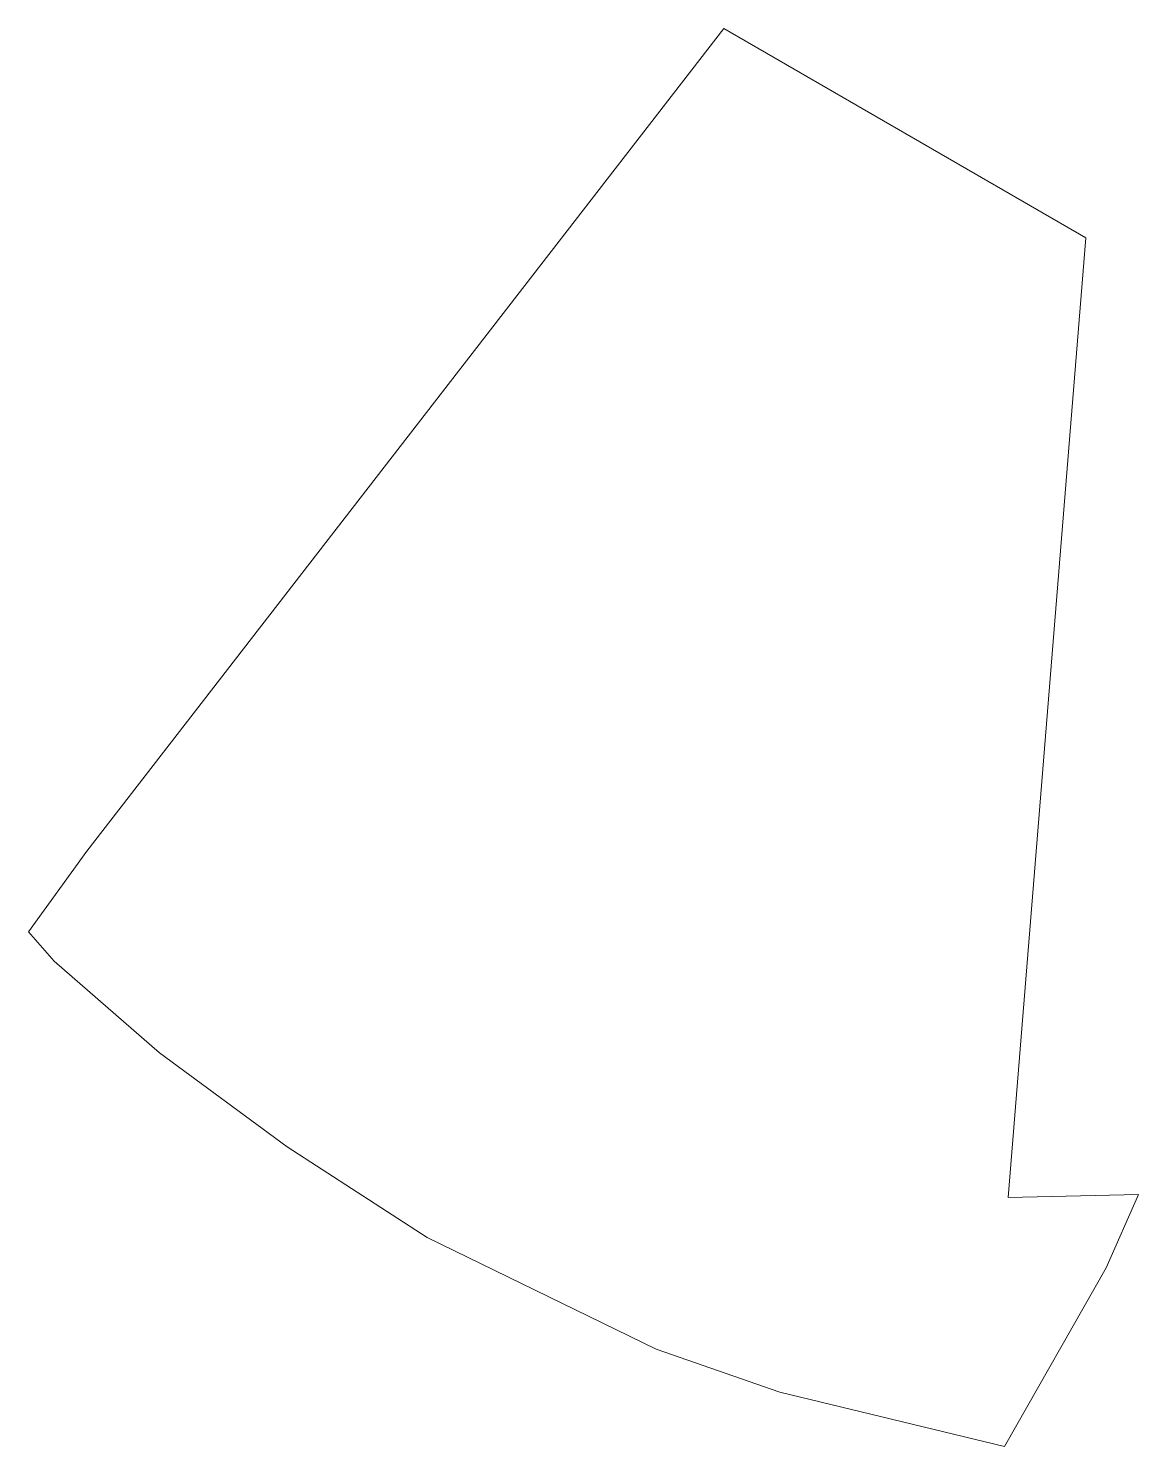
# Model space of a CAD drawing. Header units: millimetres. Extents: x 602216 to 602354, y 1315660 to 1315836.
import ezdxf

# ---------------------------------------------------------------- set-up
doc = ezdxf.new("R2010")
doc.units = ezdxf.units.MM
doc.layers.add('CVL_CUADCON_TIT', color=1, linetype='Continuous')

msp = doc.modelspace()

# ---------------------------------------------------------------- linework, layer by layer
at = {"layer": 'CVL_CUADCON_TIT', "color": 0, "lineweight": 0, "ltscale": 0.5, "flags": 128}
msp.add_lwpolyline([(602336.94, 1315660.29), (602309.0838, 1315667.0298), (602293.7902, 1315672.3421), (602265.4074, 1315686.1881), (602248.0967, 1315697.4102), (602232.2626, 1315709.0634), (602219.2338, 1315720.3993), (602216.0249, 1315724.036), (602223.2647, 1315734.0167), (602302.1543, 1315835.8928), (602346.9818, 1315809.9563), (602337.3601, 1315691.1553), (602353.5365, 1315691.4952), (602349.5014, 1315682.4439), (602336.94, 1315660.29)], dxfattribs=at)

doc.saveas('drawing.dxf')
